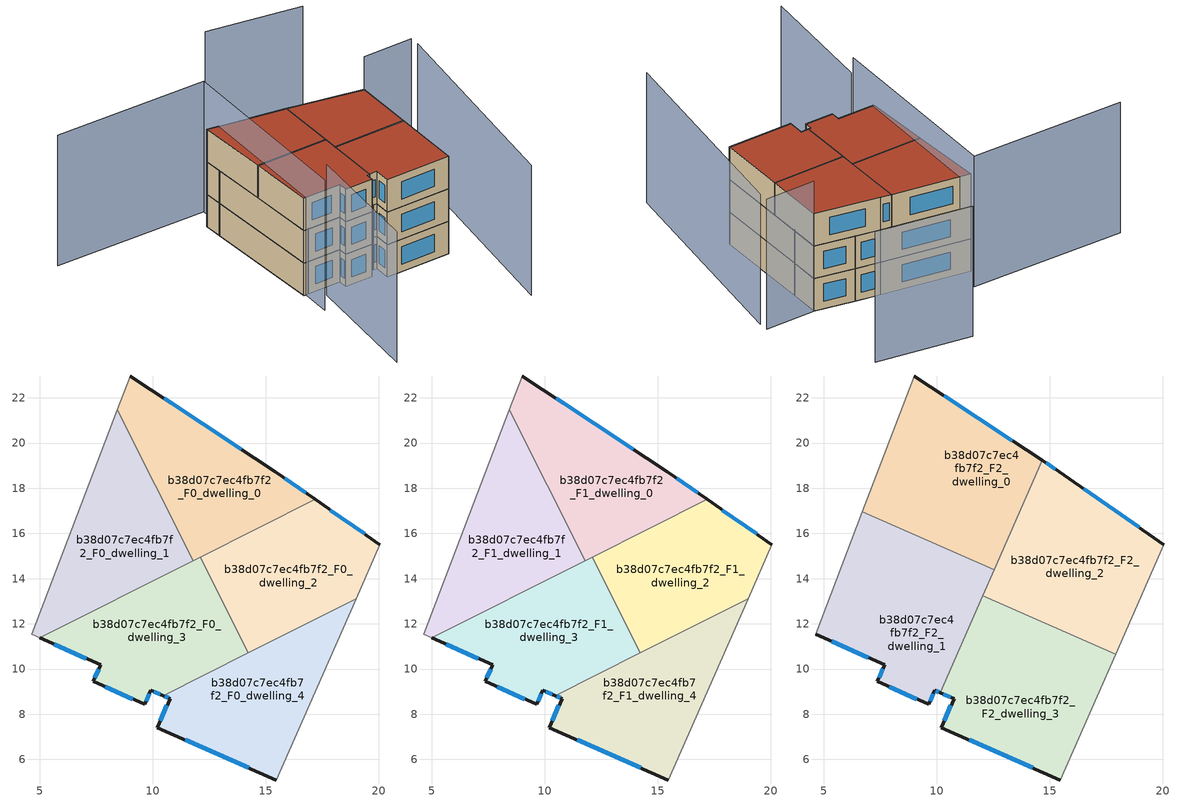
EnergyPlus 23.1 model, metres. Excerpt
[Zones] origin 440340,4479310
b38d07c7ec4fb7f2_F0_dwelling_0
 floor ground (EU_floor_Construction): 17.18,17.5 15.42,18.73 8.99,22.97 8.42,21.48 11.78,14.79 z0
 wall outside (EU_wall_Construction): 8.99,22.97 15.42,18.73 17.18,17.5 z0:3
 wall to b38d07c7ec4fb7f2_F0_dwelling_1 (EU_wall_Construction): 11.78,14.79 8.42,21.48 z0:3
 wall adiabatic (EU_wall_Construction): 8.42,21.48 8.99,22.97 z0:3
 wall to b38d07c7ec4fb7f2_F0_dwelling_2 (EU_wall_Construction): 17.18,17.5 12.1,14.95 z0:3
 wall to b38d07c7ec4fb7f2_F0_dwelling_3 (EU_wall_Construction): 12.1,14.95 11.78,14.79 z0:3
 window (EU_Window_Construction): 15.83,18.45 16.77,17.79 / 10.49,21.98 13.92,19.72 z0.7:2.3
b38d07c7ec4fb7f2_F0_dwelling_1
 floor ground (EU_floor_Construction): 11.78,14.79 8.42,21.48 4.63,11.54 4.99,11.38 z0
 wall adiabatic (EU_wall_Construction): 4.99,11.38 4.63,11.54 8.42,21.48 z0:3
 wall to b38d07c7ec4fb7f2_F0_dwelling_3 (EU_wall_Construction): 11.78,14.79 4.99,11.38 z0:3
b38d07c7ec4fb7f2_F0_dwelling_2
 floor ground (EU_floor_Construction): 18.99,13.12 20.04,15.51 17.18,17.5 12.1,14.95 14.23,10.72 z0
 wall outside (EU_wall_Construction): 17.18,17.5 20.04,15.51 z0:3
 wall adiabatic (EU_wall_Construction): 20.04,15.51 18.99,13.12 z0:3
 wall to b38d07c7ec4fb7f2_F0_dwelling_3 (EU_wall_Construction): 14.23,10.72 12.1,14.95 z0:3
 wall to b38d07c7ec4fb7f2_F0_dwelling_4 (EU_wall_Construction): 18.99,13.12 14.23,10.72 z0:3
 window (EU_Window_Construction): 17.85,17.04 19.37,15.98 z0.7:2.3
b38d07c7ec4fb7f2_F0_dwelling_3
 floor ground (EU_floor_Construction): 14.23,10.72 12.1,14.95 4.99,11.38 7.68,10.18 7.67,10.16 7.36,9.45 9.63,8.43 9.9,9.05 10.45,8.82 z0
 wall outside (EU_wall_Construction): 10.45,8.82 9.9,9.05 9.63,8.43 7.36,9.45 7.67,10.16 7.68,10.18 4.99,11.38 z0:3
 wall to b38d07c7ec4fb7f2_F0_dwelling_4 (EU_wall_Construction): 14.23,10.72 10.45,8.82 z0:3
 window (EU_Window_Construction): 10.32,8.88 10.03,9 / 9.84,8.91 9.7,8.58 / 9.1,8.67 7.89,9.21 / 7.43,9.62 7.6,9.99 / 7.05,10.46 5.62,11.1 z0.7:2.3
b38d07c7ec4fb7f2_F0_dwelling_4
 floor ground (EU_floor_Construction): 15.47,5.09 18.99,13.12 10.45,8.82 10.76,8.69 10.18,7.41 z0
 wall outside (EU_wall_Construction): 15.47,5.09 10.18,7.41 10.76,8.69 10.45,8.82 z0:3
 wall adiabatic (EU_wall_Construction): 18.99,13.12 15.47,5.09 z0:3
 window (EU_Window_Construction): 14.23,5.63 11.42,6.87 / 10.32,7.71 10.62,8.39 / 10.68,8.72 10.52,8.79 z0.7:2.3
b38d07c7ec4fb7f2_F1_dwelling_0
 floor to b38d07c7ec4fb7f2_F0_dwelling_0 (EU_floor_Construction): 17.18,17.5 15.42,18.73 8.99,22.97 8.42,21.48 11.78,14.79 z3
 wall outside (EU_wall_Construction): 8.99,22.97 15.42,18.73 17.18,17.5 z3:6
 wall to b38d07c7ec4fb7f2_F1_dwelling_1 (EU_wall_Construction): 11.78,14.79 8.42,21.48 z3:6
 wall adiabatic (EU_wall_Construction): 8.42,21.48 8.99,22.97 z3:6
 wall to b38d07c7ec4fb7f2_F1_dwelling_2 (EU_wall_Construction): 17.18,17.5 12.1,14.95 z3:6
 wall to b38d07c7ec4fb7f2_F1_dwelling_3 (EU_wall_Construction): 12.1,14.95 11.78,14.79 z3:6
 window (EU_Window_Construction): 15.83,18.45 16.77,17.79 / 10.49,21.98 13.92,19.72 z3.7:5.3
b38d07c7ec4fb7f2_F1_dwelling_1
 floor to b38d07c7ec4fb7f2_F0_dwelling_1 (EU_floor_Construction): 11.78,14.79 8.42,21.48 4.63,11.54 4.99,11.38 z3
 wall adiabatic (EU_wall_Construction): 4.99,11.38 4.63,11.54 8.42,21.48 z3:6
 wall to b38d07c7ec4fb7f2_F1_dwelling_3 (EU_wall_Construction): 11.78,14.79 4.99,11.38 z3:6
b38d07c7ec4fb7f2_F1_dwelling_2
 floor to b38d07c7ec4fb7f2_F0_dwelling_2 (EU_floor_Construction): 18.99,13.12 20.04,15.51 17.18,17.5 12.1,14.95 14.23,10.72 z3
 wall outside (EU_wall_Construction): 17.18,17.5 20.04,15.51 z3:6
 wall adiabatic (EU_wall_Construction): 20.04,15.51 18.99,13.12 z3:6
 wall to b38d07c7ec4fb7f2_F1_dwelling_3 (EU_wall_Construction): 14.23,10.72 12.1,14.95 z3:6
 wall to b38d07c7ec4fb7f2_F1_dwelling_4 (EU_wall_Construction): 18.99,13.12 14.23,10.72 z3:6
 window (EU_Window_Construction): 17.85,17.04 19.37,15.98 z3.7:5.3
b38d07c7ec4fb7f2_F1_dwelling_3
 floor to b38d07c7ec4fb7f2_F0_dwelling_3 (EU_floor_Construction): 14.23,10.72 12.1,14.95 4.99,11.38 7.68,10.18 7.67,10.16 7.36,9.45 9.63,8.43 9.9,9.05 10.45,8.82 z3
 wall outside (EU_wall_Construction): 10.45,8.82 9.9,9.05 9.63,8.43 7.36,9.45 7.67,10.16 7.68,10.18 4.99,11.38 z3:6
 wall to b38d07c7ec4fb7f2_F1_dwelling_4 (EU_wall_Construction): 14.23,10.72 10.45,8.82 z3:6
 window (EU_Window_Construction): 10.32,8.88 10.03,9 / 9.84,8.91 9.7,8.58 / 9.1,8.67 7.89,9.21 / 7.43,9.62 7.6,9.99 / 7.05,10.46 5.62,11.1 z3.7:5.3
b38d07c7ec4fb7f2_F1_dwelling_4
 floor to b38d07c7ec4fb7f2_F0_dwelling_4 (EU_floor_Construction): 15.47,5.09 18.99,13.12 10.45,8.82 10.76,8.69 10.18,7.41 z3
 wall outside (EU_wall_Construction): 15.47,5.09 10.18,7.41 10.76,8.69 10.45,8.82 z3:6
 wall adiabatic (EU_wall_Construction): 18.99,13.12 15.47,5.09 z3:6
 window (EU_Window_Construction): 14.23,5.63 11.42,6.87 / 10.32,7.71 10.62,8.39 / 10.68,8.72 10.52,8.79 z3.7:5.3
b38d07c7ec4fb7f2_F2_dwelling_0
 floor to b38d07c7ec4fb7f2_F1_dwelling_0 (EU_floor_Construction): 12.96,15.38 14.66,19.24 8.99,22.97 8.42,21.48 11.78,14.79 z6
 floor to b38d07c7ec4fb7f2_F1_dwelling_1 (EU_floor_Construction): 11.78,14.79 8.42,21.48 6.7,16.96 11.71,14.75 z6
 floor to b38d07c7ec4fb7f2_F1_dwelling_2 (EU_floor_Construction): 12.53,14.39 12.96,15.38 12.1,14.95 12.34,14.48 z6
 floor to b38d07c7ec4fb7f2_F1_dwelling_3 (EU_floor_Construction): 12.34,14.48 12.1,14.95 11.71,14.75 z6
 wall outside (EU_wall_Construction): 8.99,22.97 14.66,19.24 z6:9
 wall to b38d07c7ec4fb7f2_F2_dwelling_1 (EU_wall_Construction): 12.53,14.39 6.7,16.96 z6:9
 wall adiabatic (EU_wall_Construction): 6.7,16.96 8.99,22.97 z6:9
 wall to b38d07c7ec4fb7f2_F2_dwelling_2 (EU_wall_Construction): 14.66,19.24 12.53,14.39 z6:9
 window (EU_Window_Construction): 10.31,22.1 13.33,20.11 z6.7:8.3
 roof outside (EU_roof_Construction): 14.66,19.24 12.53,14.39 6.7,16.96 8.99,22.97 z9
b38d07c7ec4fb7f2_F2_dwelling_1
 floor to b38d07c7ec4fb7f2_F1_dwelling_1 (EU_floor_Construction): 11.71,14.75 6.7,16.96 4.63,11.54 4.99,11.38 z6
 floor to b38d07c7ec4fb7f2_F1_dwelling_3 (EU_floor_Construction): 10.14,8.95 12.46,14.24 12.34,14.48 11.71,14.75 4.99,11.38 7.68,10.18 7.36,9.45 9.63,8.43 9.9,9.05 z6
 floor to b38d07c7ec4fb7f2_F1_dwelling_2 (EU_floor_Construction): 12.46,14.24 12.53,14.39 12.34,14.48 z6
 wall outside (EU_wall_Construction): 10.14,8.95 9.9,9.05 9.63,8.43 7.36,9.45 7.68,10.18 4.63,11.54 z6:9
 wall adiabatic (EU_wall_Construction): 4.63,11.54 6.7,16.96 z6:9
 wall to b38d07c7ec4fb7f2_F2_dwelling_3 (EU_wall_Construction): 12.02,13.24 10.14,8.95 z6:9
 wall to b38d07c7ec4fb7f2_F2_dwelling_2 (EU_wall_Construction): 12.53,14.39 12.02,13.24 z6:9
 window (EU_Window_Construction): 6.97,10.5 5.35,11.22 / 10.08,8.98 9.96,9.03 / 9.84,8.91 9.7,8.58 / 9.1,8.67 7.89,9.21 / 7.44,9.62 7.61,10.01 z6.7:8.3
 roof outside (EU_roof_Construction): 12.53,14.39 10.14,8.95 9.9,9.05 9.63,8.43 7.36,9.45 7.68,10.18 4.63,11.54 6.7,16.96 z9
b38d07c7ec4fb7f2_F2_dwelling_2
 floor to b38d07c7ec4fb7f2_F1_dwelling_2 (EU_floor_Construction): 18.99,13.12 20.04,15.51 17.18,17.5 12.96,15.38 12.46,14.24 13.23,12.71 15.87,11.55 z6
 floor to b38d07c7ec4fb7f2_F1_dwelling_0 (EU_floor_Construction): 17.18,17.5 15.42,18.73 14.66,19.24 12.96,15.38 z6
 floor to b38d07c7ec4fb7f2_F1_dwelling_4 (EU_floor_Construction): 17.91,10.66 18.99,13.12 15.87,11.55 z6
 floor to b38d07c7ec4fb7f2_F1_dwelling_3 (EU_floor_Construction): 13.23,12.71 12.46,14.24 12.02,13.24 z6
 wall outside (EU_wall_Construction): 14.66,19.24 15.42,18.73 20.04,15.51 z6:9
 wall adiabatic (EU_wall_Construction): 20.04,15.51 17.91,10.66 z6:9
 wall to b38d07c7ec4fb7f2_F2_dwelling_3 (EU_wall_Construction): 17.91,10.66 12.02,13.24 z6:9
 window (EU_Window_Construction): 14.84,19.12 15.24,18.85 / 16.5,17.98 18.96,16.26 z6.7:8.3
 roof outside (EU_roof_Construction): 20.04,15.51 17.91,10.66 12.02,13.24 14.66,19.24 15.42,18.73 z9
b38d07c7ec4fb7f2_F2_dwelling_3
 floor to b38d07c7ec4fb7f2_F1_dwelling_3 (EU_floor_Construction): 14.23,10.72 13.23,12.71 12.02,13.24 10.14,8.95 10.45,8.82 z6
 floor to b38d07c7ec4fb7f2_F1_dwelling_4 (EU_floor_Construction): 15.47,5.09 17.91,10.66 15.87,11.55 10.45,8.82 10.76,8.69 10.18,7.41 z6
 floor to b38d07c7ec4fb7f2_F1_dwelling_2 (EU_floor_Construction): 15.87,11.55 13.23,12.71 14.23,10.72 z6
 wall outside (EU_wall_Construction): 15.47,5.09 10.18,7.41 10.76,8.69 10.14,8.95 z6:9
 wall adiabatic (EU_wall_Construction): 17.91,10.66 15.47,5.09 z6:9
 window (EU_Window_Construction): 10.32,7.71 10.62,8.39 / 10.61,8.75 10.28,8.89 / 14.23,5.63 11.42,6.87 z6.7:8.3
 roof outside (EU_roof_Construction): 17.91,10.66 15.47,5.09 10.18,7.41 10.76,8.69 10.14,8.95 12.02,13.24 z9
shading: 13.79,-3.39 23.77,12.96 / 20.04,15.51 24.1,13.72 / -1.63,29.94 10.68,24.27 / 10.68,24.27 3.7,9.11 / 23.67,23.25 16.71,27.79 / 5.62,10.08 0.44,0.6 z0:12
[Building]
EU S2 Campaign: North Axis=0; Terrain=City; Solar Distribution=FullExterior
[Site:Location]
Madrid: Latitude=40.5; Longitude=-3.5; Time Zone=1; Elevation=609
[SizingPeriod:WeatherFileDays]
AnnualSizingPeriod: Begin Month=1; Begin Day of Month=1; End Month=12; End Day of Month=31; Day of Week for Start Day=Monday; Use Weather File Daylight Saving Period=No; Use Weather File Rain and Snow Indicators=No
[MATERIAL]
EU_InternalMass_Material: Roughness=MediumRough; Thickness=0.1; Conductivity=1; Density=1800; Specific Heat=900; Thermal Absorptance=0.9; Solar Absorptance=0.7; Visible Absorptance=0.7
[MATERIAL:NOMASS] Roughness=MediumRough; Thermal Absorptance=0.9; Solar Absorptance=0.7; Visible Absorptance=0.7
Name | Thermal Resistance
EU_wall_NoMass | 0.419739
EU_roof_NoMass | 0.352165
EU_floor_NoMass | 0.608284
[WINDOWMATERIAL:SIMPLEGLAZINGSYSTEM]
EU_Window_SimpleGlazing: UFactor=4.8352; Solar Heat Gain Coefficient=0.85; Visible Transmittance=0.85
[CONSTRUCTION]
EU_wall_Construction: EU_wall_NoMass
EU_roof_Construction: EU_roof_NoMass
EU_floor_Construction: EU_floor_NoMass
EU_InternalMass_Construction: EU_InternalMass_Material
EU_Window_Construction: EU_Window_SimpleGlazing
[ZONE] Type=1; Multiplier=1; Ceiling Height=autocalculate; Floor Area=autocalculate; Part of Total Floor Area=Yes
Name | Volume
b38d07c7ec4fb7f2_F0_dwelling_0; b38d07c7ec4fb7f2_F1_dwelling_0 | 91.5992
b38d07c7ec4fb7f2_F2_dwelling_0 | 114.505
b38d07c7ec4fb7f2_F0_dwelling_1; b38d07c7ec4fb7f2_F1_dwelling_1 | 91.6051
b38d07c7ec4fb7f2_F2_dwelling_1; b38d07c7ec4fb7f2_F2_dwelling_3 | 114.512
b38d07c7ec4fb7f2_F0_dwelling_2; b38d07c7ec4fb7f2_F1_dwelling_2 | 91.6091
b38d07c7ec4fb7f2_F2_dwelling_2 | 114.508
b38d07c7ec4fb7f2_F0_dwelling_3; b38d07c7ec4fb7f2_F1_dwelling_3 | 91.6256
b38d07c7ec4fb7f2_F0_dwelling_4; b38d07c7ec4fb7f2_F1_dwelling_4 | 91.5912
[INTERNALMASS] Construction=EU_InternalMass_Construction
Name | Zone or ZoneList | Surface Area
b38d07c7ec4fb7f2_F0_dwelling_0_EU_InternalMass | b38d07c7ec4fb7f2_F0_dwelling_0 | 30.5309
b38d07c7ec4fb7f2_F0_dwelling_1_EU_InternalMass | b38d07c7ec4fb7f2_F0_dwelling_1 | 30.5379
b38d07c7ec4fb7f2_F0_dwelling_2_EU_InternalMass | b38d07c7ec4fb7f2_F0_dwelling_2 | 30.5356
b38d07c7ec4fb7f2_F0_dwelling_3_EU_InternalMass | b38d07c7ec4fb7f2_F0_dwelling_3 | 30.5419
b38d07c7ec4fb7f2_F0_dwelling_4_EU_InternalMass | b38d07c7ec4fb7f2_F0_dwelling_4 | 30.5304
b38d07c7ec4fb7f2_F1_dwelling_0_EU_InternalMass | b38d07c7ec4fb7f2_F1_dwelling_0 | 30.5309
b38d07c7ec4fb7f2_F1_dwelling_1_EU_InternalMass | b38d07c7ec4fb7f2_F1_dwelling_1 | 30.5379
b38d07c7ec4fb7f2_F1_dwelling_2_EU_InternalMass | b38d07c7ec4fb7f2_F1_dwelling_2 | 30.5356
b38d07c7ec4fb7f2_F1_dwelling_3_EU_InternalMass | b38d07c7ec4fb7f2_F1_dwelling_3 | 30.5419
b38d07c7ec4fb7f2_F1_dwelling_4_EU_InternalMass | b38d07c7ec4fb7f2_F1_dwelling_4 | 30.5304
b38d07c7ec4fb7f2_F2_dwelling_0_EU_InternalMass | b38d07c7ec4fb7f2_F2_dwelling_0 | 38.1686
b38d07c7ec4fb7f2_F2_dwelling_1_EU_InternalMass | b38d07c7ec4fb7f2_F2_dwelling_1 | 38.17
b38d07c7ec4fb7f2_F2_dwelling_2_EU_InternalMass | b38d07c7ec4fb7f2_F2_dwelling_2 | 38.1709
b38d07c7ec4fb7f2_F2_dwelling_3_EU_InternalMass | b38d07c7ec4fb7f2_F2_dwelling_3 | 38.1698
[OTHEREQUIPMENT] Fuel Type=Electricity; Design Level Calculation Method=Watts/Area; Power per Zone Floor Area=1; Fraction Latent=0; Fraction Radiant=0; Fraction Lost=0; Carbon Dioxide Generation Rate=0; EndUse Subcategory=EU_Step8_InternalGains
Name | Zone or ZoneList or Space or SpaceList | Schedule
EU_Step8_InternalGain_b38d07c7ec4fb7f2_F0_dwelling_0_f000 | b38d07c7ec4fb7f2_F0_dwelling_0 | EU_Step8_GainSchedule_b38d07c7ec4fb7f2_F0_dwelling_0_f000
EU_Step8_InternalGain_b38d07c7ec4fb7f2_F0_dwelling_1_f000 | b38d07c7ec4fb7f2_F0_dwelling_1 | EU_Step8_GainSchedule_b38d07c7ec4fb7f2_F0_dwelling_1_f000
EU_Step8_InternalGain_b38d07c7ec4fb7f2_F0_dwelling_2_f000 | b38d07c7ec4fb7f2_F0_dwelling_2 | EU_Step8_GainSchedule_b38d07c7ec4fb7f2_F0_dwelling_2_f000
EU_Step8_InternalGain_b38d07c7ec4fb7f2_F0_dwelling_3_f000 | b38d07c7ec4fb7f2_F0_dwelling_3 | EU_Step8_GainSchedule_b38d07c7ec4fb7f2_F0_dwelling_3_f000
EU_Step8_InternalGain_b38d07c7ec4fb7f2_F0_dwelling_4_f000 | b38d07c7ec4fb7f2_F0_dwelling_4 | EU_Step8_GainSchedule_b38d07c7ec4fb7f2_F0_dwelling_4_f000
EU_Step8_InternalGain_b38d07c7ec4fb7f2_F1_dwelling_0_f000 | b38d07c7ec4fb7f2_F1_dwelling_0 | EU_Step8_GainSchedule_b38d07c7ec4fb7f2_F1_dwelling_0_f000
EU_Step8_InternalGain_b38d07c7ec4fb7f2_F1_dwelling_1_f000 | b38d07c7ec4fb7f2_F1_dwelling_1 | EU_Step8_GainSchedule_b38d07c7ec4fb7f2_F1_dwelling_1_f000
EU_Step8_InternalGain_b38d07c7ec4fb7f2_F1_dwelling_2_f000 | b38d07c7ec4fb7f2_F1_dwelling_2 | EU_Step8_GainSchedule_b38d07c7ec4fb7f2_F1_dwelling_2_f000
EU_Step8_InternalGain_b38d07c7ec4fb7f2_F1_dwelling_3_f000 | b38d07c7ec4fb7f2_F1_dwelling_3 | EU_Step8_GainSchedule_b38d07c7ec4fb7f2_F1_dwelling_3_f000
EU_Step8_InternalGain_b38d07c7ec4fb7f2_F1_dwelling_4_f000 | b38d07c7ec4fb7f2_F1_dwelling_4 | EU_Step8_GainSchedule_b38d07c7ec4fb7f2_F1_dwelling_4_f000
EU_Step8_InternalGain_b38d07c7ec4fb7f2_F2_dwelling_0_f000 | b38d07c7ec4fb7f2_F2_dwelling_0 | EU_Step8_GainSchedule_b38d07c7ec4fb7f2_F2_dwelling_0_f000
EU_Step8_InternalGain_b38d07c7ec4fb7f2_F2_dwelling_1_f000 | b38d07c7ec4fb7f2_F2_dwelling_1 | EU_Step8_GainSchedule_b38d07c7ec4fb7f2_F2_dwelling_1_f000
EU_Step8_InternalGain_b38d07c7ec4fb7f2_F2_dwelling_2_f000 | b38d07c7ec4fb7f2_F2_dwelling_2 | EU_Step8_GainSchedule_b38d07c7ec4fb7f2_F2_dwelling_2_f000
EU_Step8_InternalGain_b38d07c7ec4fb7f2_F2_dwelling_3_f000 | b38d07c7ec4fb7f2_F2_dwelling_3 | EU_Step8_GainSchedule_b38d07c7ec4fb7f2_F2_dwelling_3_f000
[ZONEVENTILATION:DESIGNFLOWRATE] Schedule=EU_AlwaysOn; Design Flow Rate Calculation Method=AirChanges/Hour; Air Changes per Hour=0.703302; Ventilation Type=Natural; Fan Pressure Rise=0; Fan Total Efficiency=1; Constant Term Coefficient=1; Temperature Term Coefficient=0; Velocity Term Coefficient=0; Velocity Squared Term Coefficient=0; Minimum Indoor Temperature=-100; Maximum Indoor Temperature=100; Delta Temperature=-100; Minimum Outdoor Temperature=-100; Maximum Outdoor Temperature=100; Maximum Wind Speed=40
Name | Zone or ZoneList or Space or SpaceList
EU_ConstantAir_b38d07c7ec4fb7f2_F0_dwelling_0 | b38d07c7ec4fb7f2_F0_dwelling_0
EU_ConstantAir_b38d07c7ec4fb7f2_F0_dwelling_1 | b38d07c7ec4fb7f2_F0_dwelling_1
EU_ConstantAir_b38d07c7ec4fb7f2_F0_dwelling_2 | b38d07c7ec4fb7f2_F0_dwelling_2
EU_ConstantAir_b38d07c7ec4fb7f2_F0_dwelling_3 | b38d07c7ec4fb7f2_F0_dwelling_3
EU_ConstantAir_b38d07c7ec4fb7f2_F0_dwelling_4 | b38d07c7ec4fb7f2_F0_dwelling_4
EU_ConstantAir_b38d07c7ec4fb7f2_F1_dwelling_0 | b38d07c7ec4fb7f2_F1_dwelling_0
EU_ConstantAir_b38d07c7ec4fb7f2_F1_dwelling_1 | b38d07c7ec4fb7f2_F1_dwelling_1
EU_ConstantAir_b38d07c7ec4fb7f2_F1_dwelling_2 | b38d07c7ec4fb7f2_F1_dwelling_2
EU_ConstantAir_b38d07c7ec4fb7f2_F1_dwelling_3 | b38d07c7ec4fb7f2_F1_dwelling_3
EU_ConstantAir_b38d07c7ec4fb7f2_F1_dwelling_4 | b38d07c7ec4fb7f2_F1_dwelling_4
EU_ConstantAir_b38d07c7ec4fb7f2_F2_dwelling_0 | b38d07c7ec4fb7f2_F2_dwelling_0
EU_ConstantAir_b38d07c7ec4fb7f2_F2_dwelling_1 | b38d07c7ec4fb7f2_F2_dwelling_1
EU_ConstantAir_b38d07c7ec4fb7f2_F2_dwelling_2 | b38d07c7ec4fb7f2_F2_dwelling_2
EU_ConstantAir_b38d07c7ec4fb7f2_F2_dwelling_3 | b38d07c7ec4fb7f2_F2_dwelling_3
[HVACTEMPLATE:THERMOSTAT] Constant Heating Setpoint=20; Constant Cooling Setpoint=50
EU_HeatOnly_b38d07c7ec4fb7f2_F0_dwelling_0; EU_HeatOnly_b38d07c7ec4fb7f2_F0_dwelling_1; EU_HeatOnly_b38d07c7ec4fb7f2_F0_dwelling_2; EU_HeatOnly_b38d07c7ec4fb7f2_F0_dwelling_3; EU_HeatOnly_b38d07c7ec4fb7f2_F0_dwelling_4; EU_HeatOnly_b38d07c7ec4fb7f2_F1_dwelling_0; EU_HeatOnly_b38d07c7ec4fb7f2_F1_dwelling_1; EU_HeatOnly_b38d07c7ec4fb7f2_F1_dwelling_2; EU_HeatOnly_b38d07c7ec4fb7f2_F1_dwelling_3; EU_HeatOnly_b38d07c7ec4fb7f2_F1_dwelling_4; EU_HeatOnly_b38d07c7ec4fb7f2_F2_dwelling_0; EU_HeatOnly_b38d07c7ec4fb7f2_F2_dwelling_1; EU_HeatOnly_b38d07c7ec4fb7f2_F2_dwelling_2; EU_HeatOnly_b38d07c7ec4fb7f2_F2_dwelling_3
[HVACTEMPLATE:ZONE:IDEALLOADSAIRSYSTEM] System Availability Schedule=EU_AlwaysOn; Maximum Heating Supply Air Temperature=50; Minimum Cooling Supply Air Temperature=13; Maximum Heating Supply Air Humidity Ratio=0.0156; Minimum Cooling Supply Air Humidity Ratio=0.0077; Heating Limit=NoLimit; Cooling Limit=NoLimit; Heating Availability Schedule=EU_AlwaysOn; Cooling Availability Schedule=EU_CoolingOff; Dehumidification Control Type=ConstantSensibleHeatRatio; Cooling Sensible Heat Ratio=0.7; Dehumidification Setpoint=60; Humidification Control Type=None; Humidification Setpoint=30; Outdoor Air Method=None; Outdoor Air Flow Rate per Person=0.00944; Outdoor Air Flow Rate per Zone Floor Area=0; Outdoor Air Flow Rate per Zone=0; Demand Controlled Ventilation Type=None; Outdoor Air Economizer Type=NoEconomizer; Heat Recovery Type=None; Sensible Heat Recovery Effectiveness=0.7; Latent Heat Recovery Effectiveness=0.65
Name | Template Thermostat
b38d07c7ec4fb7f2_F0_dwelling_0 | EU_HeatOnly_b38d07c7ec4fb7f2_F0_dwelling_0
b38d07c7ec4fb7f2_F0_dwelling_1 | EU_HeatOnly_b38d07c7ec4fb7f2_F0_dwelling_1
b38d07c7ec4fb7f2_F0_dwelling_2 | EU_HeatOnly_b38d07c7ec4fb7f2_F0_dwelling_2
b38d07c7ec4fb7f2_F0_dwelling_3 | EU_HeatOnly_b38d07c7ec4fb7f2_F0_dwelling_3
b38d07c7ec4fb7f2_F0_dwelling_4 | EU_HeatOnly_b38d07c7ec4fb7f2_F0_dwelling_4
b38d07c7ec4fb7f2_F1_dwelling_0 | EU_HeatOnly_b38d07c7ec4fb7f2_F1_dwelling_0
b38d07c7ec4fb7f2_F1_dwelling_1 | EU_HeatOnly_b38d07c7ec4fb7f2_F1_dwelling_1
b38d07c7ec4fb7f2_F1_dwelling_2 | EU_HeatOnly_b38d07c7ec4fb7f2_F1_dwelling_2
b38d07c7ec4fb7f2_F1_dwelling_3 | EU_HeatOnly_b38d07c7ec4fb7f2_F1_dwelling_3
b38d07c7ec4fb7f2_F1_dwelling_4 | EU_HeatOnly_b38d07c7ec4fb7f2_F1_dwelling_4
b38d07c7ec4fb7f2_F2_dwelling_0 | EU_HeatOnly_b38d07c7ec4fb7f2_F2_dwelling_0
b38d07c7ec4fb7f2_F2_dwelling_1 | EU_HeatOnly_b38d07c7ec4fb7f2_F2_dwelling_1
b38d07c7ec4fb7f2_F2_dwelling_2 | EU_HeatOnly_b38d07c7ec4fb7f2_F2_dwelling_2
b38d07c7ec4fb7f2_F2_dwelling_3 | EU_HeatOnly_b38d07c7ec4fb7f2_F2_dwelling_3
[SIZING:ZONE] Zone Cooling Design Supply Air Temperature Input Method=SupplyAirTemperature; Zone Cooling Design Supply Air Temperature=13; Zone Heating Design Supply Air Temperature Input Method=SupplyAirTemperature; Zone Heating Design Supply Air Temperature=50; Zone Cooling Design Supply Air Humidity Ratio=0.008; Zone Heating Design Supply Air Humidity Ratio=0.008; Cooling Design Air Flow Method=DesignDay; Cooling Design Air Flow Rate=0; Cooling Minimum Air Flow per Zone Floor Area=0.000762; Cooling Minimum Air Flow=0; Cooling Minimum Air Flow Fraction=0.2; Heating Design Air Flow Method=DesignDay; Heating Design Air Flow Rate=0; Heating Maximum Air Flow per Zone Floor Area=0.002032; Heating Maximum Air Flow=0.141576; Heating Maximum Air Flow Fraction=0.3; Account for Dedicated Outdoor Air System=No; Dedicated Outdoor Air System Control Strategy=NeutralSupplyAir; Dedicated Outdoor Air Low Setpoint Temperature for Design=autosize; Dedicated Outdoor Air High Setpoint Temperature for Design=autosize; Zone Load Sizing Method=Sensible Load Only No Latent Load; Zone Latent Cooling Design Supply Air Humidity Ratio Input Method=HumidityRatioDifference; Zone Cooling Design Supply Air Humidity Ratio Difference=0.005; Zone Latent Heating Design Supply Air Humidity Ratio Input Method=HumidityRatioDifference; Zone Humidification Design Supply Air Humidity Ratio Difference=0.005
b38d07c7ec4fb7f2_F0_dwelling_0; b38d07c7ec4fb7f2_F0_dwelling_1; b38d07c7ec4fb7f2_F0_dwelling_2; b38d07c7ec4fb7f2_F0_dwelling_3; b38d07c7ec4fb7f2_F0_dwelling_4; b38d07c7ec4fb7f2_F1_dwelling_0; b38d07c7ec4fb7f2_F1_dwelling_1; b38d07c7ec4fb7f2_F1_dwelling_2; b38d07c7ec4fb7f2_F1_dwelling_3; b38d07c7ec4fb7f2_F1_dwelling_4; b38d07c7ec4fb7f2_F2_dwelling_0; b38d07c7ec4fb7f2_F2_dwelling_1; b38d07c7ec4fb7f2_F2_dwelling_2; b38d07c7ec4fb7f2_F2_dwelling_3
[SCHEDULE:CONSTANT]
Name | Hourly Value
EU_AlwaysOn | 1
EU_CoolingOff | 0
[SCHEDULE:FILE] Column Number=1; Rows to Skip at Top=0; Number of Hours of Data=8760; Column Separator=Comma; Interpolate to Timestep=No; Minutes per Item=60; Adjust Schedule for Daylight Savings=Yes
Name | File
EU_Step8_GainSchedule_b38d07c7ec4fb7f2_F0_dwelling_0_f000 | ../../schedules/b38d07c7ec4fb7f2/b38d07c7ec4fb7f2_F0_dwelling_0_f000_gain.csv
EU_Step8_GainSchedule_b38d07c7ec4fb7f2_F0_dwelling_1_f000 | ../../schedules/b38d07c7ec4fb7f2/b38d07c7ec4fb7f2_F0_dwelling_1_f000_gain.csv
EU_Step8_GainSchedule_b38d07c7ec4fb7f2_F0_dwelling_2_f000 | ../../schedules/b38d07c7ec4fb7f2/b38d07c7ec4fb7f2_F0_dwelling_2_f000_gain.csv
EU_Step8_GainSchedule_b38d07c7ec4fb7f2_F0_dwelling_3_f000 | ../../schedules/b38d07c7ec4fb7f2/b38d07c7ec4fb7f2_F0_dwelling_3_f000_gain.csv
EU_Step8_GainSchedule_b38d07c7ec4fb7f2_F0_dwelling_4_f000 | ../../schedules/b38d07c7ec4fb7f2/b38d07c7ec4fb7f2_F0_dwelling_4_f000_gain.csv
EU_Step8_GainSchedule_b38d07c7ec4fb7f2_F1_dwelling_0_f000 | ../../schedules/b38d07c7ec4fb7f2/b38d07c7ec4fb7f2_F1_dwelling_0_f000_gain.csv
EU_Step8_GainSchedule_b38d07c7ec4fb7f2_F1_dwelling_1_f000 | ../../schedules/b38d07c7ec4fb7f2/b38d07c7ec4fb7f2_F1_dwelling_1_f000_gain.csv
EU_Step8_GainSchedule_b38d07c7ec4fb7f2_F1_dwelling_2_f000 | ../../schedules/b38d07c7ec4fb7f2/b38d07c7ec4fb7f2_F1_dwelling_2_f000_gain.csv
EU_Step8_GainSchedule_b38d07c7ec4fb7f2_F1_dwelling_3_f000 | ../../schedules/b38d07c7ec4fb7f2/b38d07c7ec4fb7f2_F1_dwelling_3_f000_gain.csv
EU_Step8_GainSchedule_b38d07c7ec4fb7f2_F1_dwelling_4_f000 | ../../schedules/b38d07c7ec4fb7f2/b38d07c7ec4fb7f2_F1_dwelling_4_f000_gain.csv
EU_Step8_GainSchedule_b38d07c7ec4fb7f2_F2_dwelling_0_f000 | ../../schedules/b38d07c7ec4fb7f2/b38d07c7ec4fb7f2_F2_dwelling_0_f000_gain.csv
EU_Step8_GainSchedule_b38d07c7ec4fb7f2_F2_dwelling_1_f000 | ../../schedules/b38d07c7ec4fb7f2/b38d07c7ec4fb7f2_F2_dwelling_1_f000_gain.csv
EU_Step8_GainSchedule_b38d07c7ec4fb7f2_F2_dwelling_2_f000 | ../../schedules/b38d07c7ec4fb7f2/b38d07c7ec4fb7f2_F2_dwelling_2_f000_gain.csv
EU_Step8_GainSchedule_b38d07c7ec4fb7f2_F2_dwelling_3_f000 | ../../schedules/b38d07c7ec4fb7f2/b38d07c7ec4fb7f2_F2_dwelling_3_f000_gain.csv
